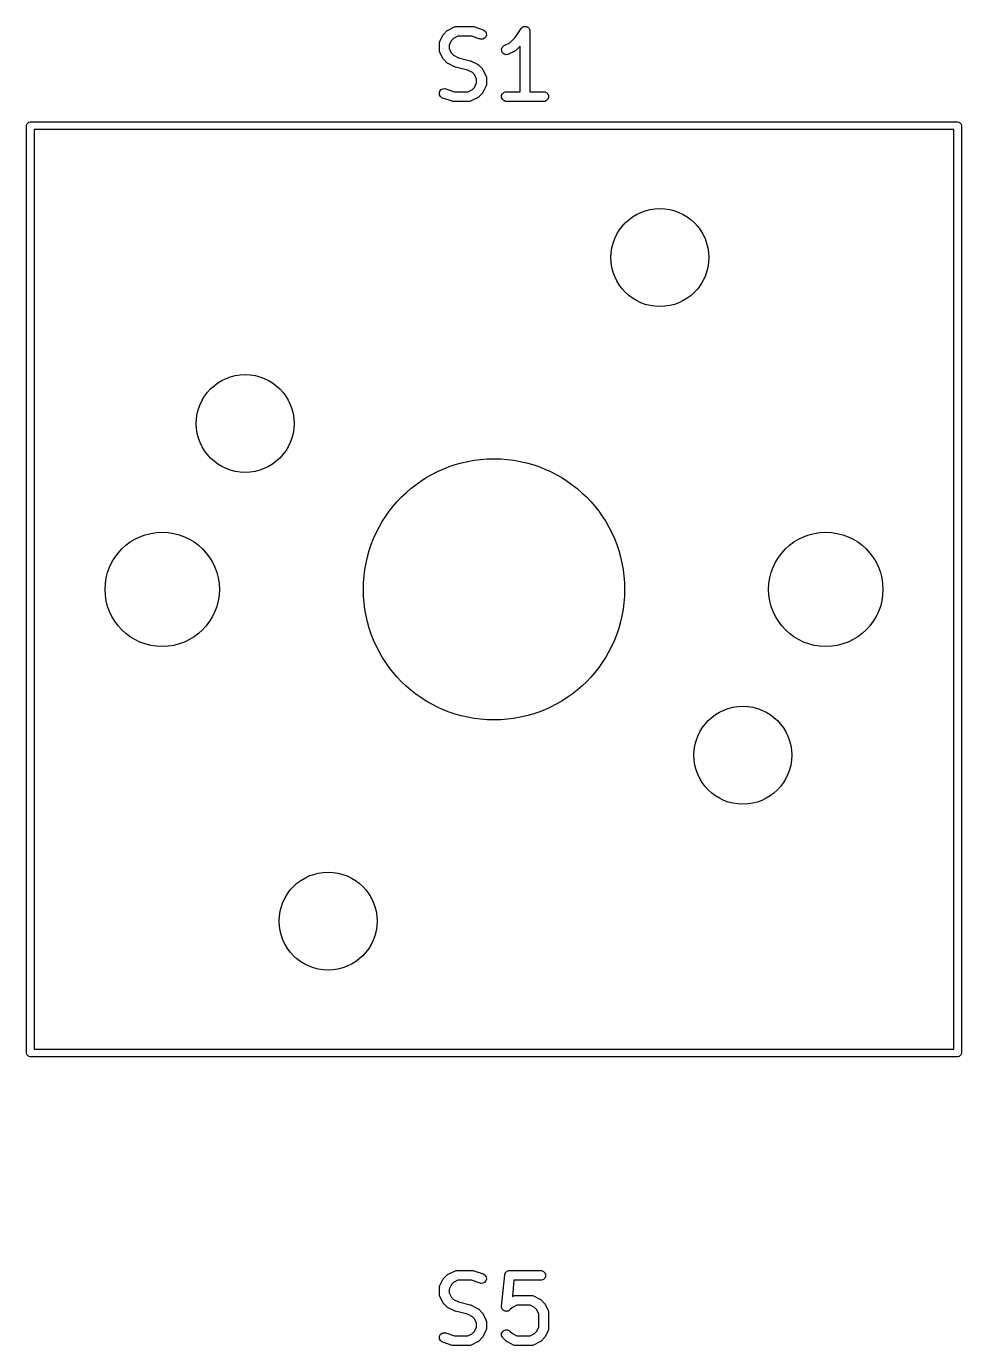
# Model space of a CAD drawing. Extents: x 100 to 226, y -132 to -42.
# Drawn here: x 99.84 to 114.16, y -76.19 to -55.99 of the extents above; entities that cross this region are included whole.
import ezdxf

# ---------------------------------------------------------------- set-up
doc = ezdxf.new("R2010")
doc.units = 0
doc.layers.add('BLACK', color=7, linetype='CONTINUOUS')

msp = doc.modelspace()

# ---------------------------------------------------------------- linework, layer by layer
at = {"layer": 'BLACK', "linetype": 'CONTINUOUS'}
for p, q in [((106.168513, -56.223004), (106.216132, -56.127766)), ((106.216132, -56.127766), (106.220096, -56.121466)), ((106.220096, -56.121466), (106.220854, -56.119639)), ((106.220854, -56.119639), (106.222542, -56.117582)), ((106.222542, -56.117582), (106.223964, -56.115323)), ((106.223964, -56.115323), (106.225462, -56.114023)), ((106.225462, -56.114023), (106.230181, -56.108274)), ((106.230181, -56.108274), (106.2778, -56.060655)), ((106.2778, -56.060655), (106.283549, -56.055936)), ((106.283549, -56.055936), (106.284849, -56.054438)), ((106.284849, -56.054438), (106.287108, -56.053016)), ((106.287108, -56.053016), (106.289165, -56.051328)), ((106.289165, -56.051328), (106.290992, -56.05057)), ((106.290992, -56.05057), (106.297292, -56.046606)), ((106.297292, -56.046606), (106.39253, -55.998987)), ((106.443776, -56.141069), (106.37526, -56.175327)), ((106.39253, -55.998987), (106.406261, -55.993732)), ((106.406261, -55.993732), (106.40895, -55.99354)), ((106.40895, -55.99354), (106.411439, -55.99251)), ((106.411439, -55.99251), (106.426071, -55.991069)), ((106.426071, -55.991069), (106.664166, -55.991069)), ((106.651996, -56.141069), (106.443776, -56.141069)), ((106.783305, -56.184839), (106.651996, -56.141069)), ((106.664166, -55.991069), (106.671571, -55.991798)), ((106.671571, -55.991798), (106.673546, -55.991658)), ((106.673546, -55.991658), (106.676143, -55.992248)), ((106.676143, -55.992248), (106.678798, -55.99251)), ((106.678798, -55.99251), (106.680629, -55.993268)), ((106.680629, -55.993268), (106.687883, -55.994918)), ((106.687883, -55.994918), (106.83074, -56.042537)), ((106.83074, -56.042537), (106.844165, -56.048531)), ((106.844165, -56.048531), (106.866272, -56.067705)), ((106.87218, -56.15083), (106.853006, -56.172938)), ((106.866272, -56.067705), (106.879359, -56.093878)), ((106.881434, -56.123068), (106.87218, -56.15083)), ((106.879359, -56.093878), (106.881434, -56.123068)), ((107.320166, -56.161146), (107.411286, -56.024466)), ((107.411286, -56.024466), (107.41132, -56.024423)), ((107.41132, -56.024423), (107.41133, -56.024401)), ((107.41133, -56.024401), (107.411381, -56.024349)), ((107.411381, -56.024349), (107.420602, -56.013091)), ((107.420602, -56.013091), (107.426771, -56.008959)), ((107.426771, -56.008959), (107.432022, -56.003709)), ((107.432022, -56.003709), (107.438811, -56.000896)), ((107.438811, -56.000896), (107.444917, -55.996808)), ((107.444917, -55.996808), (107.452197, -55.995351)), ((107.452197, -55.995351), (107.459058, -55.99251)), ((107.459058, -55.99251), (107.466406, -55.99251)), ((107.466406, -55.99251), (107.473611, -55.991069)), ((107.473611, -55.991069), (107.480895, -55.99251)), ((107.480895, -55.99251), (107.488322, -55.99251)), ((107.488322, -55.99251), (107.49511, -55.995322)), ((107.49511, -55.995322), (107.502319, -55.996748)), ((107.502319, -55.996748), (107.508498, -56.000867)), ((107.508498, -56.000867), (107.515358, -56.003709)), ((107.515358, -56.003709), (107.520551, -56.008902)), ((107.520551, -56.008902), (107.526668, -56.01298)), ((107.526668, -56.01298), (107.530801, -56.019152)), ((107.530801, -56.019152), (107.53605, -56.024401)), ((107.53605, -56.024401), (107.538861, -56.031188)), ((107.538861, -56.031188), (107.542951, -56.037295)), ((107.542951, -56.037295), (107.544407, -56.044576)), ((107.544407, -56.044576), (107.547249, -56.051437)), ((107.547249, -56.051437), (107.548674, -56.065913)), ((107.548674, -56.065913), (107.54869, -56.06599)), ((107.54869, -56.06599), (107.548684, -56.066016)), ((107.548684, -56.066016), (107.54869, -56.066069)), ((107.54869, -56.066069), (107.54869, -56.991069)), ((106.160595, -56.256545), (106.162036, -56.241913)), ((106.160595, -56.351783), (106.160595, -56.256545)), ((106.162036, -56.366415), (106.160595, -56.351783)), ((106.162036, -56.241913), (106.163067, -56.239423)), ((106.163067, -56.239423), (106.163258, -56.236736)), ((106.163258, -56.236736), (106.168513, -56.223004)), ((106.344853, -56.205734), (106.310595, -56.27425)), ((106.310595, -56.27425), (106.310595, -56.334078)), ((106.310595, -56.334078), (106.344853, -56.402594)), ((106.37526, -56.175327), (106.344853, -56.205734)), ((106.797642, -56.188099), (106.783305, -56.184839)), ((106.826832, -56.186024), (106.797642, -56.188099)), ((106.853006, -56.172938), (106.826832, -56.186024)), ((107.113565, -56.342402), (107.122819, -56.314641)), ((107.115639, -56.371592), (107.113565, -56.342402)), ((107.122819, -56.314641), (107.141992, -56.292533)), ((107.141992, -56.292533), (107.154435, -56.284701)), ((107.154435, -56.284701), (107.238787, -56.242525)), ((107.238787, -56.242525), (107.320166, -56.161146)), ((107.336247, -56.357197), (107.330497, -56.361915)), ((107.39869, -56.294754), (107.336247, -56.357197)), ((107.39869, -56.991069), (107.39869, -56.294754)), ((106.163067, -56.368904), (106.162036, -56.366415)), ((106.163258, -56.371592), (106.163067, -56.368904)), ((106.168513, -56.385324), (106.163258, -56.371592)), ((106.216132, -56.480562), (106.168513, -56.385324)), ((106.220096, -56.486861), (106.216132, -56.480562)), ((106.220854, -56.488689), (106.220096, -56.486861)), ((106.222542, -56.490745), (106.220854, -56.488689)), ((106.223964, -56.493005), (106.222542, -56.490745)), ((106.225462, -56.494304), (106.223964, -56.493005)), ((106.230181, -56.500054), (106.225462, -56.494304)), ((106.2778, -56.547673), (106.230181, -56.500054)), ((106.283549, -56.552391), (106.2778, -56.547673)), ((106.284849, -56.55389), (106.283549, -56.552391)), ((106.287108, -56.555311), (106.284849, -56.55389)), ((106.289165, -56.557), (106.287108, -56.555311)), ((106.290992, -56.557757), (106.289165, -56.557)), ((106.297292, -56.561722), (106.290992, -56.557757)), ((106.344853, -56.402594), (106.37526, -56.433001)), ((106.37526, -56.433001), (106.452247, -56.471494)), ((106.452247, -56.471494), (106.634737, -56.517117)), ((106.634737, -56.517117), (106.635816, -56.517502)), ((106.635816, -56.517502), (106.636356, -56.517541)), ((106.636356, -56.517541), (106.642437, -56.519868)), ((106.642437, -56.519868), (106.648583, -56.522064)), ((106.648583, -56.522064), (106.649018, -56.522386)), ((106.649018, -56.522386), (106.650088, -56.522796)), ((106.650088, -56.522796), (106.745326, -56.570415)), ((107.128726, -56.397767), (107.115639, -56.371592)), ((107.150834, -56.41694), (107.128726, -56.397767)), ((107.178595, -56.426194), (107.150834, -56.41694)), ((107.207785, -56.42412), (107.178595, -56.426194)), ((107.221517, -56.418865), (107.207785, -56.42412)), ((107.316755, -56.371246), (107.221517, -56.418865)), ((107.323054, -56.367281), (107.316755, -56.371246)), ((107.324882, -56.366524), (107.323054, -56.367281)), ((107.326938, -56.364835), (107.324882, -56.366524)), ((107.329198, -56.363414), (107.326938, -56.364835)), ((107.330497, -56.361915), (107.329198, -56.363414)), ((106.39253, -56.609341), (106.297292, -56.561722)), ((106.393599, -56.60975), (106.39253, -56.609341)), ((106.394035, -56.610073), (106.393599, -56.60975)), ((106.400171, -56.612265), (106.394035, -56.610073)), ((106.406261, -56.614596), (106.400171, -56.612265)), ((106.406801, -56.614634), (106.406261, -56.614596)), ((106.407881, -56.61502), (106.406801, -56.614634)), ((106.590371, -56.660642), (106.407881, -56.61502)), ((106.667358, -56.699136), (106.590371, -56.660642)), ((106.697765, -56.729543), (106.667358, -56.699136)), ((106.732023, -56.798059), (106.697765, -56.729543)), ((106.745326, -56.570415), (106.751625, -56.574379)), ((106.751625, -56.574379), (106.753453, -56.575137)), ((106.753453, -56.575137), (106.755509, -56.576825)), ((106.755509, -56.576825), (106.757769, -56.578247)), ((106.757769, -56.578247), (106.759068, -56.579745)), ((106.759068, -56.579745), (106.764818, -56.584464)), ((106.764818, -56.584464), (106.812437, -56.632083)), ((106.812437, -56.632083), (106.817155, -56.637832)), ((106.817155, -56.637832), (106.818654, -56.639132)), ((106.818654, -56.639132), (106.820075, -56.641391)), ((106.820075, -56.641391), (106.821764, -56.643448)), ((106.821764, -56.643448), (106.822521, -56.645275)), ((106.822521, -56.645275), (106.826486, -56.651575)), ((106.826486, -56.651575), (106.874105, -56.746813)), ((106.874105, -56.746813), (106.87936, -56.760544)), ((106.87936, -56.760544), (106.879551, -56.763233)), ((106.170438, -56.981307), (106.189612, -56.9592)), ((106.189612, -56.9592), (106.215785, -56.946114)), ((106.215785, -56.946114), (106.244975, -56.944039)), ((106.244975, -56.944039), (106.259312, -56.947299)), ((106.259312, -56.947299), (106.390622, -56.991069)), ((106.598842, -56.991069), (106.667357, -56.956811)), ((106.667357, -56.956811), (106.697764, -56.926403)), ((106.697764, -56.926403), (106.732023, -56.857887)), ((106.732023, -56.857887), (106.732023, -56.798059)), ((106.874105, -56.909133), (106.826486, -57.004371)), ((106.87936, -56.895402), (106.874105, -56.909133)), ((106.879551, -56.892712), (106.87936, -56.895402)), ((106.879551, -56.763233), (106.880582, -56.765722)), ((106.880582, -56.890224), (106.879551, -56.892712)), ((106.880582, -56.765722), (106.882023, -56.780354)), ((106.882023, -56.875592), (106.880582, -56.890224)), ((106.882023, -56.780354), (106.882023, -56.875592)), ((106.161184, -57.00907), (106.170438, -56.981307)), ((106.163259, -57.03826), (106.161184, -57.00907)), ((106.176345, -57.064433), (106.163259, -57.03826)), ((106.198452, -57.083607), (106.176345, -57.064433)), ((106.211878, -57.089601), (106.198452, -57.083607)), ((106.354734, -57.13722), (106.211878, -57.089601)), ((106.361989, -57.138869), (106.354734, -57.13722)), ((106.36382, -57.139628), (106.361989, -57.138869)), ((106.366473, -57.139889), (106.36382, -57.139628)), ((106.369071, -57.14048), (106.366473, -57.139889)), ((106.371045, -57.140339), (106.369071, -57.14048)), ((106.378452, -57.141069), (106.371045, -57.140339)), ((106.616547, -57.141069), (106.378452, -57.141069)), ((106.390622, -56.991069), (106.598842, -56.991069)), ((106.631179, -57.139628), (106.616547, -57.141069)), ((106.633668, -57.138596), (106.631179, -57.139628)), ((106.636356, -57.138406), (106.633668, -57.138596)), ((106.650088, -57.133151), (106.636356, -57.138406)), ((106.745326, -57.085532), (106.650088, -57.133151)), ((106.751625, -57.081567), (106.745326, -57.085532)), ((106.753453, -57.08081), (106.751625, -57.081567)), ((106.755509, -57.079122), (106.753453, -57.08081)), ((106.757769, -57.0777), (106.755509, -57.079122)), ((106.759069, -57.0762), (106.757769, -57.0777)), ((106.764819, -57.071482), (106.759069, -57.0762)), ((106.812437, -57.023863), (106.764819, -57.071482)), ((106.817155, -57.018113), (106.812437, -57.023863)), ((106.818654, -57.016814), (106.817155, -57.018113)), ((106.820075, -57.014555), (106.818654, -57.016814)), ((106.821765, -57.012497), (106.820075, -57.014555)), ((106.822522, -57.010667), (106.821765, -57.012497)), ((106.826486, -57.004371), (106.822522, -57.010667)), ((107.114417, -57.051437), (107.125616, -57.024401)), ((107.114417, -57.080701), (107.114417, -57.051437)), ((107.125616, -57.107737), (107.114417, -57.080701)), ((107.125616, -57.024401), (107.146308, -57.003709)), ((107.146308, -57.128429), (107.125616, -57.107737)), ((107.146308, -57.003709), (107.173344, -56.99251)), ((107.173344, -57.139628), (107.146308, -57.128429)), ((107.173344, -56.99251), (107.187976, -56.991069)), ((107.187976, -57.141069), (107.173344, -57.139628)), ((107.187976, -56.991069), (107.39869, -56.991069)), ((107.759404, -57.141069), (107.187976, -57.141069)), ((107.54869, -56.991069), (107.759404, -56.991069)), ((107.759404, -56.991069), (107.774036, -56.99251)), ((107.774036, -57.139628), (107.759404, -57.141069)), ((107.774036, -56.99251), (107.801072, -57.003709)), ((107.801072, -57.128429), (107.774036, -57.139628)), ((107.801072, -57.003709), (107.821764, -57.024401)), ((107.821764, -57.107737), (107.801072, -57.128429)), ((107.821764, -57.024401), (107.832963, -57.051437)), ((107.832963, -57.080701), (107.821764, -57.107737)), ((107.832963, -57.051437), (107.832963, -57.080701)), ((99.8375, -57.51125), (99.842067, -57.488289)), ((99.8375, -71.71125), (99.8375, -57.51125)), ((99.842067, -57.488289), (99.874539, -57.455817)), ((99.874539, -57.455817), (99.8975, -57.45125)), ((99.8975, -57.45125), (114.0975, -57.45125)), ((114.0975, -57.45125), (114.120461, -57.455817)), ((114.120461, -57.455817), (114.152933, -57.488289)), ((114.152933, -57.488289), (114.1575, -57.51125)), ((114.1575, -57.51125), (114.1575, -71.71125)), ((99.9575, -57.57125), (99.9575, -71.65125)), ((114.0375, -57.57125), (99.9575, -57.57125)), ((114.0375, -71.65125), (114.0375, -57.57125)), ((99.9575, -71.65125), (114.0375, -71.65125)), ((99.842067, -71.734211), (99.8375, -71.71125)), ((99.874539, -71.766683), (99.842067, -71.734211)), ((99.8975, -71.77125), (99.874539, -71.766683)), ((114.0975, -71.77125), (99.8975, -71.77125)), ((114.120461, -71.766683), (114.0975, -71.77125)), ((114.152933, -71.734211), (114.120461, -71.766683)), ((114.1575, -71.71125), (114.152933, -71.734211)), ((106.230181, -75.158274), (106.2778, -75.110655)), ((106.2778, -75.110655), (106.283549, -75.105936)), ((106.283549, -75.105936), (106.284849, -75.104438)), ((106.284849, -75.104438), (106.287108, -75.103016)), ((106.287108, -75.103016), (106.289165, -75.101328)), ((106.289165, -75.101328), (106.290992, -75.10057)), ((106.290992, -75.10057), (106.297292, -75.096606)), ((106.297292, -75.096606), (106.39253, -75.048987)), ((106.39253, -75.048987), (106.406261, -75.043732)), ((106.406261, -75.043732), (106.40895, -75.04354)), ((106.40895, -75.04354), (106.411439, -75.04251)), ((106.411439, -75.04251), (106.426071, -75.041069)), ((106.426071, -75.041069), (106.664166, -75.041069)), ((106.664166, -75.041069), (106.671571, -75.041798)), ((106.671571, -75.041798), (106.673546, -75.041658)), ((106.673546, -75.041658), (106.676143, -75.042248)), ((106.676143, -75.042248), (106.678798, -75.04251)), ((106.678798, -75.04251), (106.680629, -75.043268)), ((106.680629, -75.043268), (106.687883, -75.044918)), ((106.687883, -75.044918), (106.83074, -75.092537)), ((106.83074, -75.092537), (106.844165, -75.098531)), ((106.844165, -75.098531), (106.866272, -75.117705)), ((106.866272, -75.117705), (106.879359, -75.143878)), ((106.879359, -75.143878), (106.881434, -75.173068)), ((107.113348, -75.584796), (107.160967, -75.108606)), ((107.160967, -75.108606), (107.162036, -75.103273)), ((107.162036, -75.101437), (107.162749, -75.099714)), ((107.162036, -75.103273), (107.162036, -75.101437)), ((107.162749, -75.099714), (107.163857, -75.09419)), ((107.163857, -75.09419), (107.169039, -75.08453)), ((107.169039, -75.08453), (107.173235, -75.074401)), ((107.173235, -75.074401), (107.175906, -75.071729)), ((107.175906, -75.071729), (107.177691, -75.068403)), ((107.177691, -75.068403), (107.186173, -75.061462)), ((107.186173, -75.061462), (107.193927, -75.053709)), ((107.193927, -75.053709), (107.197415, -75.052263)), ((107.197415, -75.052263), (107.200339, -75.049872)), ((107.200339, -75.049872), (107.210836, -75.046704)), ((107.210836, -75.046704), (107.220963, -75.04251)), ((107.220963, -75.04251), (107.226568, -75.041957)), ((107.226568, -75.041957), (107.228355, -75.041419)), ((107.228355, -75.041419), (107.230183, -75.041601)), ((107.230183, -75.041601), (107.235595, -75.041069)), ((107.235595, -75.041069), (107.711785, -75.041069)), ((107.711785, -75.041069), (107.726417, -75.04251)), ((107.726417, -75.04251), (107.753453, -75.053709)), ((107.753453, -75.053709), (107.774145, -75.074401)), ((107.774145, -75.074401), (107.785344, -75.101437)), ((107.785344, -75.130701), (107.774145, -75.157737)), ((107.785344, -75.101437), (107.785344, -75.130701)), ((106.160595, -75.306545), (106.162036, -75.291913)), ((106.160595, -75.401783), (106.160595, -75.306545)), ((106.162036, -75.291913), (106.163067, -75.289423)), ((106.163067, -75.289423), (106.163258, -75.286736)), ((106.163258, -75.286736), (106.168513, -75.273004)), ((106.168513, -75.273004), (106.216132, -75.177766)), ((106.216132, -75.177766), (106.220096, -75.171466)), ((106.220096, -75.171466), (106.220854, -75.169639)), ((106.220854, -75.169639), (106.222542, -75.167582)), ((106.222542, -75.167582), (106.223964, -75.165323)), ((106.223964, -75.165323), (106.225462, -75.164023)), ((106.225462, -75.164023), (106.230181, -75.158274)), ((106.344853, -75.255734), (106.310595, -75.32425)), ((106.310595, -75.32425), (106.310595, -75.384078)), ((106.37526, -75.225327), (106.344853, -75.255734)), ((106.443776, -75.191069), (106.37526, -75.225327)), ((106.651996, -75.191069), (106.443776, -75.191069)), ((106.783305, -75.234839), (106.651996, -75.191069)), ((106.797642, -75.238099), (106.783305, -75.234839)), ((106.826832, -75.236024), (106.797642, -75.238099)), ((106.853006, -75.222938), (106.826832, -75.236024)), ((106.87218, -75.20083), (106.853006, -75.222938)), ((106.881434, -75.173068), (106.87218, -75.20083)), ((107.303469, -75.191069), (107.27865, -75.439259)), ((107.711785, -75.191069), (107.303469, -75.191069)), ((107.726417, -75.189628), (107.711785, -75.191069)), ((107.753453, -75.178429), (107.726417, -75.189628)), ((107.774145, -75.157737), (107.753453, -75.178429)), ((106.162036, -75.416415), (106.160595, -75.401783)), ((106.163067, -75.418904), (106.162036, -75.416415)), ((106.163258, -75.421592), (106.163067, -75.418904)), ((106.168513, -75.435324), (106.163258, -75.421592)), ((106.216132, -75.530562), (106.168513, -75.435324)), ((106.220096, -75.536861), (106.216132, -75.530562)), ((106.220854, -75.538689), (106.220096, -75.536861)), ((106.222542, -75.540745), (106.220854, -75.538689)), ((106.223964, -75.543005), (106.222542, -75.540745)), ((106.225462, -75.544304), (106.223964, -75.543005)), ((106.230181, -75.550054), (106.225462, -75.544304)), ((106.310595, -75.384078), (106.344853, -75.452594)), ((106.344853, -75.452594), (106.37526, -75.483001)), ((106.37526, -75.483001), (106.452247, -75.521494)), ((106.452247, -75.521494), (106.634737, -75.567117)), ((107.27865, -75.439259), (107.297292, -75.429939)), ((107.297292, -75.429939), (107.311023, -75.424684)), ((107.311023, -75.424684), (107.313712, -75.424492)), ((107.313712, -75.424492), (107.316201, -75.423462)), ((107.316201, -75.423462), (107.330833, -75.422021)), ((107.330833, -75.422021), (107.568928, -75.422021)), ((107.568928, -75.422021), (107.58356, -75.423462)), ((107.58356, -75.423462), (107.586049, -75.424493)), ((107.586049, -75.424493), (107.588737, -75.424684)), ((107.588737, -75.424684), (107.602469, -75.429939)), ((107.602469, -75.429939), (107.697707, -75.477558)), ((107.697707, -75.477558), (107.704006, -75.481522)), ((107.704006, -75.481522), (107.705834, -75.48228)), ((107.705834, -75.48228), (107.70789, -75.483968)), ((107.70789, -75.483968), (107.71015, -75.48539)), ((107.71015, -75.48539), (107.711449, -75.486888)), ((107.711449, -75.486888), (107.717199, -75.491607)), ((107.717199, -75.491607), (107.764818, -75.539226)), ((107.764818, -75.539226), (107.769536, -75.544975)), ((107.769536, -75.544975), (107.771035, -75.546275)), ((107.771035, -75.546275), (107.772456, -75.548534)), ((106.2778, -75.597673), (106.230181, -75.550054)), ((106.283549, -75.602391), (106.2778, -75.597673)), ((106.284849, -75.60389), (106.283549, -75.602391)), ((106.287108, -75.605311), (106.284849, -75.60389)), ((106.289165, -75.607), (106.287108, -75.605311)), ((106.290992, -75.607757), (106.289165, -75.607)), ((106.297292, -75.611722), (106.290992, -75.607757)), ((106.39253, -75.659341), (106.297292, -75.611722)), ((106.393599, -75.65975), (106.39253, -75.659341)), ((106.394035, -75.660073), (106.393599, -75.65975)), ((106.400171, -75.662265), (106.394035, -75.660073)), ((106.406261, -75.664596), (106.400171, -75.662265)), ((106.406801, -75.664634), (106.406261, -75.664596)), ((106.407881, -75.66502), (106.406801, -75.664634)), ((106.590371, -75.710642), (106.407881, -75.66502)), ((106.667358, -75.749136), (106.590371, -75.710642)), ((106.634737, -75.567117), (106.635816, -75.567502)), ((106.635816, -75.567502), (106.636356, -75.567541)), ((106.636356, -75.567541), (106.642437, -75.569868)), ((106.642437, -75.569868), (106.648583, -75.572064)), ((106.648583, -75.572064), (106.649018, -75.572386)), ((106.649018, -75.572386), (106.650088, -75.572796)), ((106.650088, -75.572796), (106.745326, -75.620415)), ((106.697765, -75.779543), (106.667358, -75.749136)), ((106.745326, -75.620415), (106.751625, -75.624379)), ((106.751625, -75.624379), (106.753453, -75.625137)), ((106.753453, -75.625137), (106.755509, -75.626825)), ((106.755509, -75.626825), (106.757769, -75.628247)), ((106.757769, -75.628247), (106.759068, -75.629745)), ((106.759068, -75.629745), (106.764818, -75.634464)), ((106.764818, -75.634464), (106.812437, -75.682083)), ((106.812437, -75.682083), (106.817155, -75.687832)), ((106.817155, -75.687832), (106.818654, -75.689132)), ((106.818654, -75.689132), (106.820075, -75.691391)), ((106.820075, -75.691391), (106.821764, -75.693448)), ((106.821764, -75.693448), (106.822521, -75.695275)), ((106.822521, -75.695275), (106.826486, -75.701575)), ((106.826486, -75.701575), (106.874105, -75.796813)), ((107.113326, -75.599499), (107.113348, -75.584796)), ((107.114417, -75.603114), (107.113326, -75.599499)), ((107.114417, -75.60689), (107.114417, -75.603114)), ((107.118611, -75.617015), (107.114417, -75.60689)), ((107.121779, -75.627515), (107.118611, -75.617015)), ((107.12417, -75.630438), (107.121779, -75.627515)), ((107.125616, -75.633927), (107.12417, -75.630438)), ((107.133369, -75.64168), (107.125616, -75.633927)), ((107.14031, -75.650163), (107.133369, -75.64168)), ((107.143636, -75.651947), (107.14031, -75.650163)), ((107.146308, -75.654619), (107.143636, -75.651947)), ((107.156435, -75.658814), (107.146308, -75.654619)), ((107.166097, -75.663997), (107.156435, -75.658814)), ((107.169856, -75.664372), (107.166097, -75.663997)), ((107.173345, -75.665818), (107.169856, -75.664372)), ((107.184306, -75.665818), (107.173345, -75.665818)), ((107.195216, -75.666909), (107.184306, -75.665818)), ((107.198832, -75.665818), (107.195216, -75.666909)), ((107.202607, -75.665818), (107.198832, -75.665818)), ((107.212732, -75.661623), (107.202607, -75.665818)), ((107.223232, -75.658456), (107.212732, -75.661623)), ((107.226155, -75.656064), (107.223232, -75.658456)), ((107.229644, -75.654619), (107.226155, -75.656064)), ((107.241009, -75.645292), (107.229644, -75.654619)), ((107.280022, -75.606279), (107.241009, -75.645292)), ((107.348538, -75.572021), (107.280022, -75.606279)), ((107.551223, -75.572021), (107.348538, -75.572021)), ((107.619739, -75.606279), (107.551223, -75.572021)), ((107.650146, -75.636686), (107.619739, -75.606279)), ((107.684404, -75.705202), (107.650146, -75.636686)), ((107.684404, -75.907887), (107.684404, -75.705202)), ((107.772456, -75.548534), (107.774145, -75.550591)), ((107.774145, -75.550591), (107.774902, -75.552418)), ((107.774902, -75.552418), (107.778867, -75.558718)), ((107.778867, -75.558718), (107.826486, -75.653956)), ((107.826486, -75.653956), (107.831741, -75.667687)), ((107.831741, -75.667687), (107.831932, -75.670376)), ((107.831932, -75.670376), (107.832963, -75.672865)), ((107.832963, -75.672865), (107.834404, -75.687497)), ((107.834404, -75.687497), (107.834404, -75.925592)), ((106.697764, -75.976403), (106.732023, -75.907887)), ((106.732023, -75.848059), (106.697765, -75.779543)), ((106.732023, -75.907887), (106.732023, -75.848059)), ((106.874105, -75.796813), (106.87936, -75.810544)), ((106.87936, -75.945402), (106.874105, -75.959133)), ((106.87936, -75.810544), (106.879551, -75.813233)), ((106.879551, -75.942712), (106.87936, -75.945402)), ((106.879551, -75.813233), (106.880582, -75.815722)), ((106.880582, -75.940224), (106.879551, -75.942712)), ((106.880582, -75.815722), (106.882023, -75.830354)), ((106.882023, -75.925592), (106.880582, -75.940224)), ((106.882023, -75.830354), (106.882023, -75.925592)), ((107.146309, -75.958469), (107.173345, -75.947271)), ((107.173345, -75.947271), (107.202608, -75.947271)), ((107.202608, -75.947271), (107.229644, -75.95847)), ((107.650145, -75.976403), (107.684404, -75.907887)), ((107.831741, -75.945402), (107.826486, -75.959133)), ((107.831932, -75.942712), (107.831741, -75.945402)), ((107.832963, -75.940224), (107.831932, -75.942712)), ((107.834404, -75.925592), (107.832963, -75.940224)), ((106.161184, -76.05907), (106.170438, -76.031307)), ((106.163259, -76.08826), (106.161184, -76.05907)), ((106.176345, -76.114433), (106.163259, -76.08826)), ((106.170438, -76.031307), (106.189612, -76.0092)), ((106.198452, -76.133607), (106.176345, -76.114433)), ((106.189612, -76.0092), (106.215785, -75.996114)), ((106.211878, -76.139601), (106.198452, -76.133607)), ((106.354734, -76.18722), (106.211878, -76.139601)), ((106.215785, -75.996114), (106.244975, -75.994039)), ((106.244975, -75.994039), (106.259312, -75.997299)), ((106.259312, -75.997299), (106.390622, -76.041069)), ((106.390622, -76.041069), (106.598842, -76.041069)), ((106.598842, -76.041069), (106.667357, -76.006811)), ((106.745326, -76.135532), (106.650088, -76.183151)), ((106.667357, -76.006811), (106.697764, -75.976403)), ((106.751625, -76.131567), (106.745326, -76.135532)), ((106.753453, -76.13081), (106.751625, -76.131567)), ((106.755509, -76.129122), (106.753453, -76.13081)), ((106.757769, -76.1277), (106.755509, -76.129122)), ((106.759069, -76.1262), (106.757769, -76.1277)), ((106.764819, -76.121482), (106.759069, -76.1262)), ((106.812437, -76.073863), (106.764819, -76.121482)), ((106.817155, -76.068113), (106.812437, -76.073863)), ((106.818654, -76.066814), (106.817155, -76.068113)), ((106.820075, -76.064555), (106.818654, -76.066814)), ((106.821765, -76.062497), (106.820075, -76.064555)), ((106.822522, -76.060667), (106.821765, -76.062497)), ((106.826486, -76.054371), (106.822522, -76.060667)), ((106.874105, -75.959133), (106.826486, -76.054371)), ((107.114417, -76.006198), (107.125616, -75.979162)), ((107.114417, -76.035461), (107.114417, -76.006198)), ((107.125615, -76.062497), (107.114417, -76.035461)), ((107.134942, -76.073862), (107.125615, -76.062497)), ((107.125616, -75.979162), (107.146309, -75.958469)), ((107.182561, -76.121482), (107.134942, -76.073862)), ((107.18831, -76.1262), (107.182561, -76.121482)), ((107.189611, -76.1277), (107.18831, -76.1262)), ((107.19187, -76.129122), (107.189611, -76.1277)), ((107.193927, -76.13081), (107.19187, -76.129122)), ((107.195754, -76.131567), (107.193927, -76.13081)), ((107.202054, -76.135532), (107.195754, -76.131567)), ((107.297292, -76.183151), (107.202054, -76.135532)), ((107.229644, -75.95847), (107.24101, -75.967798)), ((107.24101, -75.967798), (107.280022, -76.006811)), ((107.280022, -76.006811), (107.348538, -76.041069)), ((107.348538, -76.041069), (107.551223, -76.041069)), ((107.551223, -76.041069), (107.619738, -76.006811)), ((107.697707, -76.135532), (107.602469, -76.183151)), ((107.619738, -76.006811), (107.650145, -75.976403)), ((107.704006, -76.131567), (107.697707, -76.135532)), ((107.705834, -76.13081), (107.704006, -76.131567)), ((107.70789, -76.129122), (107.705834, -76.13081)), ((107.71015, -76.1277), (107.70789, -76.129122)), ((107.71145, -76.1262), (107.71015, -76.1277)), ((107.7172, -76.121482), (107.71145, -76.1262)), ((107.764818, -76.073863), (107.7172, -76.121482)), ((107.769536, -76.068113), (107.764818, -76.073863)), ((107.771035, -76.066814), (107.769536, -76.068113)), ((107.772456, -76.064555), (107.771035, -76.066814)), ((107.774146, -76.062497), (107.772456, -76.064555)), ((107.774903, -76.060667), (107.774146, -76.062497)), ((107.778867, -76.054371), (107.774903, -76.060667)), ((107.826486, -75.959133), (107.778867, -76.054371)), ((106.361989, -76.188869), (106.354734, -76.18722)), ((106.36382, -76.189628), (106.361989, -76.188869)), ((106.366473, -76.189889), (106.36382, -76.189628)), ((106.369071, -76.19048), (106.366473, -76.189889)), ((106.371045, -76.190339), (106.369071, -76.19048)), ((106.378452, -76.191069), (106.371045, -76.190339)), ((106.616547, -76.191069), (106.378452, -76.191069)), ((106.631179, -76.189628), (106.616547, -76.191069)), ((106.633668, -76.188596), (106.631179, -76.189628)), ((106.636356, -76.188406), (106.633668, -76.188596)), ((106.650088, -76.183151), (106.636356, -76.188406)), ((107.311023, -76.188406), (107.297292, -76.183151)), ((107.313712, -76.188597), (107.311023, -76.188406)), ((107.316201, -76.189628), (107.313712, -76.188597)), ((107.330833, -76.191069), (107.316201, -76.189628)), ((107.568928, -76.191069), (107.330833, -76.191069)), ((107.58356, -76.189628), (107.568928, -76.191069)), ((107.586049, -76.188596), (107.58356, -76.189628)), ((107.588737, -76.188406), (107.586049, -76.188596)), ((107.602469, -76.183151), (107.588737, -76.188406))]:
    msp.add_line(p, q, dxfattribs=at)
at = {"layer": 'BLACK'}
for centre, radius in [((109.5375, -59.53125), 0.75), ((103.1875, -62.07125), 0.75), ((106.9975, -64.61125), 2), ((101.9175, -64.61125), 0.875), ((112.0775, -64.61125), 0.875), ((110.8075, -67.15125), 0.75), ((104.4575, -69.69125), 0.75)]:
    msp.add_circle(centre, radius, dxfattribs=at)

doc.saveas('drawing.dxf')
